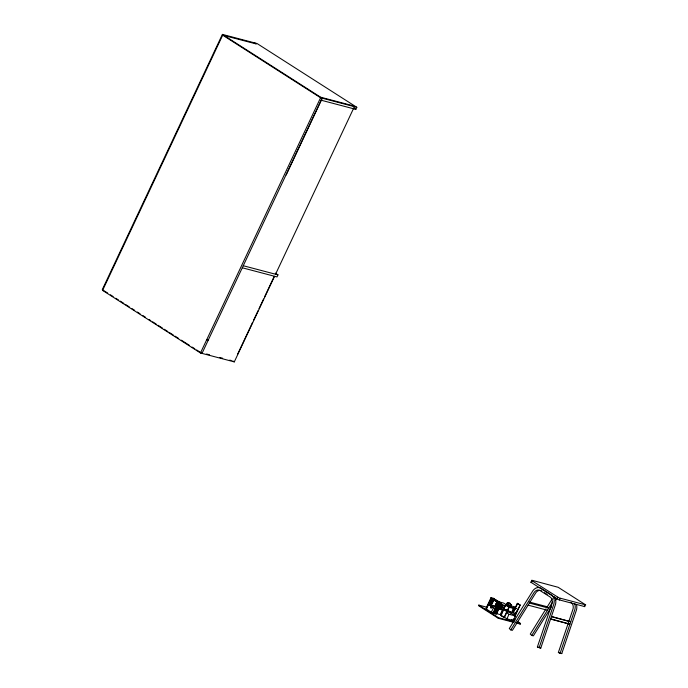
<?xml version="1.0" encoding="UTF-8"?>
<svg xmlns="http://www.w3.org/2000/svg" width="688" height="688" viewBox="0 0 688 688"><rect width="100%" height="100%" fill="white"/><g stroke="black" fill="none" stroke-linecap="round" stroke-linejoin="round"><path stroke-width="1.03" d="M554.511 596.831A8.677 6.57 -75.2 0 1 555.534 604.279L540.785 648.07L539.168 647.649L537.388 646.944L552.051 603.436A6.149 4.653 -75.2 0 0 550.546 597.27L539.624 590.287A6.149 4.653 -75.2 0 0 534.327 592.17L510.763 629.916L509.292 628.54L533.002 590.571A8.677 6.57 -75.2 0 1 539.745 587.655M539.168 647.649L553.917 603.858A8.677 6.57 -75.2 0 0 551.793 595.146L551.183 594.681M576.553 604.847A8.677 6.57 -75.2 0 1 576.518 609.809L561.769 653.6L560.152 653.179L558.372 652.473L573.035 608.966A6.149 4.653 -75.2 0 0 571.943 603.204M560.152 653.179L574.901 609.379A8.677 6.57 -75.2 0 0 574.669 603.531M321.141 100.216L355.842 109.358L356.805 107.302L257.088 43.542L222.387 34.4L102.288 289.622L103.785 290.577M274.572 276.284L234.29 361.888L200.475 352.987L102.589 290.396L222.688 35.165L256.332 43.963L254.672 42.905M200.475 352.987L320.574 97.756L356.805 107.302M286.174 174.976L322.268 98.272M237.472 354.466L252.599 322.311M253.511 320.367L258.086 310.658M258.998 308.723L263.564 299.013M264.476 297.07L274.073 276.679M275.544 274.228L354.389 106.666L352.892 105.711L320.608 97.206M275.269 273.145L277.961 274.865L276.997 276.92L242.288 267.778M486.837 607.22L478.822 605.105L478.556 605.681L498.25 618.271L513.274 622.227M497.828 602.74L492.995 613.017L493.408 613.283L494.62 613.601L499.72 602.757L491.034 597.657L485.934 608.493L486.347 608.76L491.18 598.491L499.454 603.324L490.768 598.225M488.514 604.52L486.373 609.078L491.352 612.268L500.236 614.608L502.386 610.041L493.502 607.702L488.514 604.52L497.802 606.962M489.34 604.15L490.656 601.346M489.314 605.345L492.393 598.809M489.546 605.251L492.892 598.139L501.578 603.247L496.478 614.083L494.853 613.507L499.686 603.23M489.959 605.517L493.038 598.981L492.625 598.715M490.759 605.569L493.391 599.962M493.829 599.033L494.104 598.465M491.172 605.836L494.251 599.3M491.989 605.552L491.576 605.285L490.501 607.573L490.914 607.839L491.989 605.552L496.022 606.618L495.609 606.352M492.255 606.911L491.722 608.046L490.914 607.839M491.352 612.268L493.502 607.702M497.183 601.372L495.308 605.363L501.122 609.086L504.149 609.886M493.408 613.283L498.516 602.439L499.72 602.757M495.523 610.531L496.839 607.728M495.265 613.765L500.365 602.929L501.578 603.247M494.853 613.507L496.065 613.825L499.574 606.352M501.122 609.086L501.844 607.332L498.516 605.208M505.775 605.818L503.005 605.087L502.197 606.799L499.703 605.208M498.25 618.271L498.516 617.704L514.547 621.918M509.464 606.79L504.416 617.583L500.683 615.356L505.792 604.511L514.667 606.842L514.4 607.418M501.526 614.522L505.517 605.079L508.845 607.203L515.699 609.009L515.974 608.441L515.14 607.908L517.29 603.342L520.188 605.044L515.888 614.178L512.99 612.475L514.71 608.82M506.196 605.087L507.409 602.516L510.247 603.419L507.821 602.783L506.592 605.406M508.174 602.74L511.494 604.872L510.694 606.584L506.961 604.348L507.77 602.636M504.777 609.516L504.51 610.084L506.996 611.675L510.229 612.526L510.496 611.959L508.002 610.359L504.777 609.516L507.271 611.107L510.496 611.959M504.012 617.48L509.111 606.635L516.378 608.545M506.996 611.675L507.271 611.107M510.29 606.472L511.494 604.872M506.884 618.856L509.034 614.289L515.484 615.992L513.334 620.559L506.884 618.856L502.73 616.199M510.917 613.851L513.558 608.244M511.76 613.017L513.515 609.284M513.824 611.666L515.114 608.932M515.974 607.1L517.694 603.453M514.237 615.975L516 612.234M515.484 614.066L520.188 605.044M514.641 616.078L517.987 608.975M584.379 606.145L584.895 606.653L558.174 599.575L531.179 582.444C533.08 581.867 530.758 580.01 531.944 580.259L558.192 587.303L585.712 604.907L558.983 597.863L531.987 580.732M516.275 623.018L520.283 624.076L520.549 623.5L517.866 621.789M556.936 598.921L557.744 597.21M559.396 600.039L560.204 598.328M584.413 606.627L585.221 604.915M545.98 608.871L530.276 634.069L531.747 635.445L533.355 635.867L551.423 606.885M528.943 601.94L547.295 606.773L552.335 598.68M531.747 635.445L552.662 601.888M555.371 600.547L556.927 598.121M554.889 598.311L555.311 597.691M531.145 581.971L530.654 581.979L531.179 582.444M243.26 265.723L277.961 274.865M102.589 290.396L104.12 290.8M206.744 339.657L208.275 340.061M206.555 354.019L209.573 354.819M219.653 357.468L222.671 358.267M229.723 360.125L231.177 360.503M529.407 603.058L548.775 608.158L547.295 606.773M547.467 610.256L528.083 605.139M498.112 601.613L503.642 603.075L509.111 606.635M506.961 604.348L510.694 606.584M551.647 616.508L570.756 621.78L551.389 616.672M501.311 603.815L493.864 599.506M498.043 604.15L496.022 603.617L495.756 604.184L501.578 607.908L504.295 608.622M550.83 618.925L569.948 624.188L550.572 619.088M501.844 607.332L504.562 608.054M512.99 612.475L515.888 614.178M492.995 613.017L494.62 613.601M500.683 615.356L504.416 617.583M516.55 622.451L520.549 623.5M510.763 629.916L512.371 630.346L535.943 592.592A6.149 4.653 -75.2 0 1 540.166 590.424M537.388 646.944L540.785 648.07M558.372 652.473L561.769 653.6M540.484 587.913L541.155 588.274M541.241 590.708L541.757 590.992M354.045 108.205L355.842 109.358M222.387 34.4L322.104 98.16L202.005 353.391L196.622 349.943M222.688 35.165L320.574 97.756M232.793 360.933L234.29 361.888M105.023 291.368L107.715 293.097M110.407 294.817L113.107 296.537M115.799 298.265L118.491 299.985M120.288 301.129L123.883 303.434M125.672 304.578L129.267 306.874M131.958 308.602L134.659 310.322M137.351 312.042L140.042 313.762M142.734 315.491L145.435 317.211M149.021 319.507L150.818 320.66M152.616 321.803L156.21 324.1M158.008 325.252L162.497 328.124M164.294 329.268L167.881 331.564M169.678 332.717L173.273 335.013M175.07 336.157L178.656 338.462M181.348 340.182L189.432 345.35M192.124 347.07L194.824 348.79M541.989 588.808L550.34 594.148M544.466 592.721L547.175 594.449M517.29 603.342L519.784 604.941M507.409 602.516L511.089 604.761M492.892 598.139L500.365 602.929M500.511 603.496L503.005 605.087M491.034 597.657L498.516 602.439M500.486 605.105L504.639 607.762M505.99 609.835L507.228 610.626M507.735 610.935L515.484 615.992M506.54 612.698L509.034 614.289M513.394 618.925L515.183 620.069M518.494 622.924L520.283 624.076M511.545 619.415L513.334 620.559M478.822 605.105L498.516 617.704M571.049 602.43L571.53 602.791"/></g></svg>
